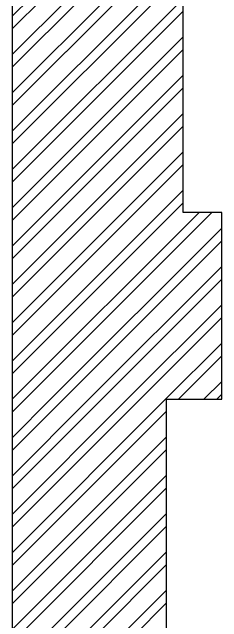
# Model space of a CAD drawing. Header units: millimetres. Extents: x -6376 to 18241, y -2739 to 17970.
# Drawn here: x -640 to 230, y 876 to 3407 of the extents above; entities that cross this region are included whole.
import ezdxf

# ---------------------------------------------------------------- set-up
doc = ezdxf.new("R2010")
doc.units = ezdxf.units.MM
doc.header["$MEASUREMENT"] = 0
doc.layers.add('101 Стіни', color=7, linetype='Continuous')
doc.layers.add('101 Стіни_Ном._пера__1', color=18, linetype='Continuous', lineweight=25, true_color=0x040404)
pattern_1 = [(45, (0, 0), (-79.5495, 79.5495), []), (45, (-26.52, 26.52), (-79.5495, 79.5495), [])]

# ---------------------------------------------------------------- blocks, each defined once
blk = doc.blocks.new('Стіна_4', base_point=(-640, 1800))
at = {"layer": '101 Стіни', "linetype": 'Continuous', "lineweight": 0, "true_color": 0xffffff}
h = blk.add_hatch(dxfattribs=at)
h.set_pattern_fill('Кирпич_01', style=0, pattern_type=2)
h.set_pattern_definition(pattern_1)
h.paths.add_polyline_path([(-640, 1800), (-640, -159), (0, 0), (0, 1800)])
at = {"layer": '101 Стіни_Ном._пера__1', "color": 18, "linetype": 'Continuous', "lineweight": 25, "true_color": 0x040404, "flags": 128}
for points in [[(-640, 1800), (-640, -159)], [(0, 0), (0, 1800)]]:
    blk.add_lwpolyline(points, dxfattribs=at)
blk = doc.blocks.new('Стіна_5', base_point=(-640, 1800))
at = {"layer": '101 Стіни', "linetype": 'Continuous', "lineweight": 0, "true_color": 0xffffff}
h = blk.add_hatch(dxfattribs=at)
h.set_pattern_fill('Кирпич_01', style=0, pattern_type=2)
h.set_pattern_definition(pattern_1)
h.paths.add_polyline_path([(230, 1800), (230, 2575), (-640, 2575), (-640, 1800)])
at = {"layer": '101 Стіни_Ном._пера__1', "color": 18, "linetype": 'Continuous', "lineweight": 25, "true_color": 0x040404, "flags": 128}
for points in [[(-640, 2575), (-640, 1800)], [(230, 2575), (70, 2575)], [(230, 1800), (230, 2575)], [(0, 1800), (230, 1800)]]:
    blk.add_lwpolyline(points, dxfattribs=at)
blk = doc.blocks.new('Стіна_6', base_point=(-640, 2575))
at = {"layer": '101 Стіни', "linetype": 'Continuous', "lineweight": 0, "true_color": 0xffffff}
h = blk.add_hatch(dxfattribs=at)
h.set_pattern_fill('Кирпич_01', style=0, pattern_type=2)
h.set_pattern_definition(pattern_1)
h.paths.add_polyline_path([(70, 2575), (70, 4075), (-640, 4075), (-640, 2575)])
at = {"layer": '101 Стіни_Ном._пера__1', "color": 18, "linetype": 'Continuous', "lineweight": 25, "true_color": 0x040404, "flags": 128}
for points in [[(-640, 4075), (-640, 2575)], [(70, 4075), (-190, 4075)], [(70, 2575), (70, 4075)]]:
    blk.add_lwpolyline(points, dxfattribs=at)

msp = doc.modelspace()

# ---------------------------------------------------------------- block references
at = {"layer": '101 Стіни', "color": 18, "lineweight": 25, "true_color": 0x040404}
for name, p in [('Стіна_6', (-640, 2575)), ('Стіна_5', (-640, 1800)), ('Стіна_4', (-640, 1800))]:
    msp.add_blockref(name, p, dxfattribs=at)

doc.saveas('drawing.dxf')
